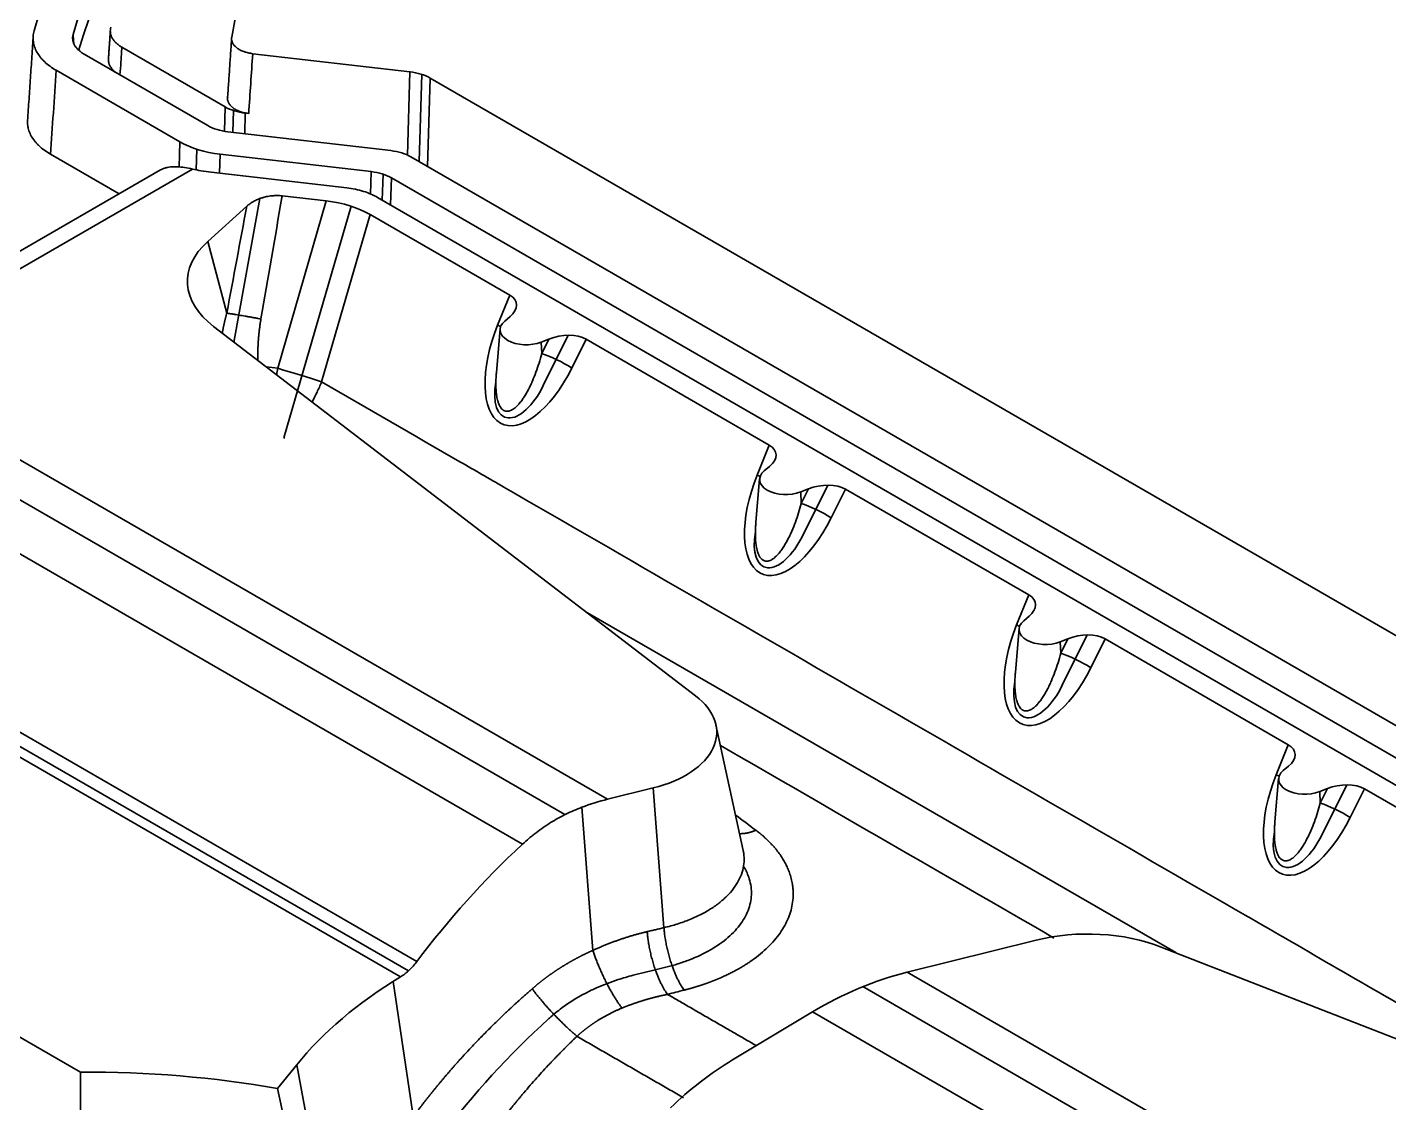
# Model space of a CAD drawing. Header units: millimetres. Extents: x 158 to 1533, y 732 to 1642.
# Drawn here: x 1150.2 to 1254.1, y 1422.8 to 1504.8 of the extents above; entities that cross this region are included whole.
import ezdxf

# ---------------------------------------------------------------- set-up
doc = ezdxf.new("R2010")
doc.units = ezdxf.units.MM
doc.layers.add('1', color=7, linetype='Continuous', true_color=0xffffff)

msp = doc.modelspace()

# ---------------------------------------------------------------- linework, layer by layer
at = {"layer": '1', "color": 7, "linetype": 'Continuous', "lineweight": 35}
for p, q in [((1165.349, 1498.737), (1157.47, 1503.286)), ((1154.594, 1502.753), (1164.024, 1497.308)), ((1179.452, 1501.409), (1167.455, 1502.794)), ((1161.893, 1496.077), (1152.461, 1501.523)), ((1179.258, 1495.06), (1179.452, 1501.409)), ((1180.344, 1501.218), (1180.14, 1494.568)), ((1180.991, 1500.934), (1180.785, 1494.196)), ((1268.332, 1450.507), (1180.991, 1500.934)), ((1165.292, 1496.872), (1165.349, 1498.737)), ((1165.945, 1496.789), (1165.996, 1498.453)), ((1166.887, 1498.261), (1166.839, 1496.686)), ((1167.147, 1498.231), (1166.887, 1498.261)), ((1161.834, 1494.148), (1161.893, 1496.077)), ((1165.563, 1496.833), (1177.988, 1495.398)), ((1157.257, 1492.104), (1152.028, 1495.123)), ((1163.14, 1493.93), (1163.188, 1495.509)), ((1164.97, 1495.126), (1164.926, 1493.674)), ((1176.502, 1493.795), (1164.97, 1495.126)), ((1179.526, 1494.923), (1272.235, 1441.397)), ((1160.424, 1493.932), (1135.068, 1479.293)), ((1162.866, 1493.989), (1137.068, 1479.095)), ((1174.631, 1492.553), (1164.292, 1493.747)), ((1176.449, 1492.086), (1176.502, 1493.795)), ((1177.393, 1493.603), (1177.332, 1491.624)), ((1178.04, 1493.319), (1177.977, 1491.252)), ((1268.813, 1440.911), (1178.04, 1493.319)), ((1168.007, 1491.745), (1166.035, 1480.912)), ((1173.065, 1491.557), (1169.7, 1491.945)), ((1266.504, 1440.141), (1176.981, 1491.827)), ((1166.999, 1491.158), (1164.025, 1488.471)), ((1169.359, 1478.793), (1173.065, 1491.557)), ((1174.959, 1491.156), (1169.832, 1473.498)), ((1172.707, 1477.758), (1176.413, 1490.522)), ((1187.066, 1484.371), (1176.413, 1490.522)), ((1164.025, 1488.471), (1165.471, 1482.999)), ((1186.14, 1482.08), (1187.066, 1484.371)), ((1187.09, 1482.736), (1186.681, 1482.395)), ((1164.458, 1481.988), (1201.244, 1453.804)), ((1186.329, 1481.796), (1186.045, 1478.483)), ((1189.461, 1480.79), (1190.052, 1481.026)), ((1189.501, 1479.916), (1189.461, 1480.79)), ((1189.501, 1479.916), (1190.052, 1481.026)), ((1191.524, 1481.311), (1189.624, 1477.478)), ((1192.884, 1481.012), (1191.795, 1478.815)), ((1206.865, 1472.94), (1192.884, 1481.012)), ((1137.068, 1479.095), (1194.532, 1445.918)), ((1154.307, 1425.101), (1062.922, 1477.862)), ((1134.64, 1477.443), (1191.277, 1444.744)), ((1188.03, 1442.488), (1131.845, 1474.927)), ((1169.896, 1473.462), (1169.832, 1473.498)), ((1205.939, 1470.649), (1206.865, 1472.94)), ((1206.889, 1471.305), (1206.48, 1470.964)), ((1206.128, 1470.365), (1205.844, 1467.052)), ((1209.26, 1469.359), (1209.851, 1469.595)), ((1209.3, 1468.485), (1209.26, 1469.359)), ((1209.3, 1468.485), (1209.851, 1469.595)), ((1211.324, 1469.88), (1209.423, 1466.047)), ((1212.683, 1469.581), (1211.594, 1467.384)), ((1226.664, 1461.51), (1212.683, 1469.581)), ((1123.069, 1466.408), (1179.983, 1433.548)), ((1178.719, 1432.363), (1121.741, 1465.259)), ((1179.33, 1432.824), (1122.374, 1465.707)), ((1225.738, 1459.218), (1226.664, 1461.51)), ((1237.874, 1434.215), (1192.987, 1460.13)), ((1226.688, 1459.874), (1226.279, 1459.533)), ((1225.927, 1458.934), (1225.643, 1455.621)), ((1229.059, 1457.928), (1229.65, 1458.164)), ((1229.099, 1457.054), (1229.059, 1457.928)), ((1229.099, 1457.054), (1229.65, 1458.164)), ((1231.123, 1458.449), (1229.222, 1454.616)), ((1232.482, 1458.151), (1231.393, 1455.953)), ((1246.463, 1450.079), (1232.482, 1458.151)), ((1204.882, 1441.998), (1202.792, 1451.6)), ((1245.537, 1447.787), (1246.463, 1450.079)), ((1246.487, 1448.443), (1246.078, 1448.102)), ((1245.726, 1447.503), (1245.442, 1444.19)), ((1198.01, 1446.78), (1194.532, 1445.918)), ((1198.825, 1436.12), (1198.01, 1446.78)), ((1248.858, 1446.497), (1249.449, 1446.733)), ((1248.898, 1445.623), (1248.858, 1446.497)), ((1248.898, 1445.623), (1249.449, 1446.733)), ((1250.922, 1447.018), (1249.021, 1443.185)), ((1252.281, 1446.72), (1251.192, 1444.522)), ((1264.243, 1439.813), (1252.281, 1446.72)), ((1193.408, 1434.389), (1192.573, 1445.309)), ((1217.374, 1432.73), (1227.222, 1435.17)), ((1236.772, 1434.645), (1260.778, 1425.262)), ((1198.17, 1432.91), (1199.065, 1433.132)), ((1217.374, 1432.73), (1255.697, 1410.604)), ((1179.662, 1421.925), (1178.178, 1432.028)), ((1253.375, 1408.891), (1213.999, 1431.624)), ((1204.061, 1426.031), (1210.17, 1429.705)), ((1250.962, 1406.155), (1210.17, 1429.705)), ((1170.806, 1425.659), (1169.355, 1423.862)), ((1172.606, 1415.977), (1170.806, 1425.659)), ((1154.307, 1384.432), (1154.307, 1425.101))]:
    msp.add_line(p, q, dxfattribs=at)
for centre, major_axis, ratio, start_param, end_param in [((1265.124, 1493.997), (-115.798, 0), 0.5773503, 4.8705875, 6.1249868), ((1265.124, 1493.997), (-112.783, 0), 0.5773503, 4.8706067, 6.1249676), ((1265.124, 1498.428), (99.748, 0), 0.5773503, 1.6684716, 3.0439173), ((1265.124, 1491.863), (112.646, 0), 0.5773503, 2.3684708, 2.9691496), ((1178.858, 1499.7), (3.016, 0.003), 0.577829, 0.7845657, 1.3717385), ((1167.482, 1499.97), (3.016, 0.003), 0.577829, 3.9261584, 4.5133312), ((1166.157, 1498.542), (3.016, 0.003), 0.577829, 3.9261584, 4.5133312), ((1166.16, 1498.544), (6.032, 0.007), 0.577829, 3.9261584, 4.5133312), ((1177.393, 1493.689), (3.016, 0.003), 0.577829, 0.7845657, 1.3717385), ((1175.907, 1492.086), (3.016, 0.003), 0.577829, 0.7845657, 1.3717385), ((1170.195, 1486.138), (8.403, 1.608), 0.6254397, 0.6264595, 1.1057762), ((1172.696, 1485.418), (10.228, 0.015), 0.5645217, 2.5817751, 3.7751771), ((1185.386, 1483.348), (2.186, 0.383), 0.5728276, 5.5002034, 6.8832955), ((1188.324, 1481.739), (-1.998, 0), 0.5773503, 5.6781592, 8.4590103), ((1189.198, 1480.962), (2.673, 6.436), 0.4669589, 1.5909203, 4.5703768), ((1184.981, 1482.348), (-1.854, 0.75), 0.1148888, 3.9178686, 4.084812), ((1191.112, 1480.042), (2.26, 0.351), 0.5393421, 0.5904773, 1.9735694), ((1175.698, 1474.062), (-2.317, 16.471), 0.5936304, 1.0600783, 1.0678323), ((1190.636, 1479.083), (1.792, -0.888), 0.1683723, 0.9540051, 2.3370972), ((1168.073, 1478.829), (7.683, -2.231), 0.0409081, 0.9352819, 1.4145986), ((1188.165, 1478.662), (1.494, 3.596), 0.4669589, 2.0176364, 4.5747308), ((1205.185, 1471.917), (2.186, 0.383), 0.5728276, 5.5002034, 6.8832955), ((1208.123, 1470.308), (-1.998, 0), 0.5773503, 5.6781592, 8.4590103), ((1208.997, 1469.531), (2.673, 6.436), 0.4669589, 1.5909203, 4.5703768), ((1204.78, 1470.917), (-1.854, 0.75), 0.1148888, 3.9178898, 4.084812), ((1210.911, 1468.611), (2.26, 0.351), 0.5393421, 0.5904773, 1.9735694), ((1210.435, 1467.652), (1.792, -0.888), 0.1683723, 0.9540051, 2.3370972), ((1207.964, 1467.231), (1.494, 3.596), 0.4669589, 2.0176366, 4.5747308), ((1224.984, 1460.486), (2.186, 0.383), 0.5728276, 5.5002034, 6.8832955), ((1227.922, 1458.877), (-1.998, 0), 0.5773503, 5.6781592, 8.4590103), ((1228.796, 1458.1), (2.673, 6.436), 0.4669589, 1.5909203, 4.5703768), ((1224.579, 1459.486), (-1.854, 0.75), 0.1148888, 3.9178898, 4.084812), ((1230.71, 1457.18), (2.26, 0.351), 0.5393421, 0.5904773, 1.9735694), ((1230.234, 1456.221), (1.792, -0.888), 0.1683723, 0.9540051, 2.3370972), ((1227.763, 1455.8), (1.494, 3.596), 0.4669589, 2.0176368, 4.5747308), ((1194.855, 1451.024), (8, 0), 0.5773503, 5.1177955, 6.9289571), ((1244.783, 1449.055), (2.186, 0.383), 0.5728276, 5.5002034, 6.8832955), ((1247.721, 1447.446), (-1.998, 0), 0.5773503, 5.6781592, 8.4590103), ((1248.595, 1446.669), (2.673, 6.436), 0.4669589, 1.5909203, 4.5703768), ((1244.378, 1448.055), (-1.854, 0.75), 0.1148888, 3.9178898, 4.084812), ((1250.509, 1445.749), (2.26, 0.351), 0.5393421, 0.5904773, 1.9735694), ((1196.546, 1432.508), (13.386, 7.831), 0.858409, 1.2402251, 1.3737785), ((1250.033, 1444.79), (1.792, -0.888), 0.1683723, 0.9540051, 2.3370972), ((1247.562, 1444.369), (1.494, 3.596), 0.4669589, 2.017637, 4.5747308), ((1213.228, 1418.543), (37.967, 31.275), 0.70403, 1.6567884, 1.9046712), ((1231.166, 1429.864), (10, 0), 0.5773503, 0.975661, 1.9762029), ((1215.361, 1421.645), (14.187, 8.23), 0.5841311, 1.1092284, 1.5979206), ((1210.312, 1415.023), (-43.589, 0), 0.5773503, 5.5231024, 5.846853), ((1209.215, 1413.763), (14.282, 11.764), 0.70403, 1.3627474, 1.6874191), ((1154.846, 1396.212), (50.04, 0), 0.5773503, 1.2766364, 1.5815802), ((1154.846, 1363.38), (-43.295, 245.285), 0.1022888, 4.9035816, 4.9434428)]:
    msp.add_ellipse(centre, major_axis=major_axis, ratio=ratio, start_param=start_param, end_param=end_param, dxfattribs=at)
for points, degree, knots in [([(1150.772, 1504.529), (1150.734, 1504.393), (1150.711, 1504.257), (1150.692, 1503.985), (1150.697, 1503.849), (1150.733, 1503.578), (1150.765, 1503.443), (1150.857, 1503.172), (1150.917, 1503.04), (1151.062, 1502.781), (1151.148, 1502.654), (1151.295, 1502.468), (1151.374, 1502.377), (1151.46, 1502.286), (1151.519, 1502.227), (1151.55, 1502.197), (1151.705, 1502.05), (1151.977, 1501.825), (1152.292, 1501.62), (1152.461, 1501.523)], 3, [0, 0, 0, 0, 0.125, 0.125, 0.25, 0.25, 0.375, 0.375, 0.5, 0.5, 0.625, 0.625, 0.6875, 0.71875, 0.71875, 0.75, 0.75, 0.875, 1, 1, 1, 1]), ([(1154.594, 1502.753), (1154.51, 1502.802), (1154.352, 1502.904), (1154.217, 1503.016), (1154.124, 1503.104), (1154.094, 1503.134), (1154.038, 1503.195), (1154.012, 1503.225), (1153.938, 1503.318), (1153.895, 1503.382), (1153.822, 1503.511), (1153.793, 1503.577), (1153.764, 1503.661), (1153.758, 1503.678), (1153.748, 1503.712), (1153.744, 1503.729), (1153.732, 1503.78), (1153.726, 1503.814), (1153.712, 1503.916), (1153.71, 1503.984), (1153.719, 1504.12), (1153.731, 1504.188), (1153.75, 1504.256)], 3, [0, 0, 0, 0, 0.125, 0.25, 0.25, 0.3125, 0.3125, 0.375, 0.375, 0.5, 0.5, 0.625, 0.625, 0.65625, 0.65625, 0.6875, 0.6875, 0.75, 0.75, 0.875, 0.875, 1, 1, 1, 1]), ([(1156.632, 1504.81), (1156.611, 1504.742), (1156.585, 1504.604), (1156.587, 1504.465), (1156.597, 1504.378), (1156.6, 1504.361), (1156.606, 1504.326), (1156.609, 1504.309), (1156.621, 1504.257), (1156.63, 1504.223), (1156.664, 1504.121), (1156.693, 1504.054), (1156.765, 1503.923), (1156.808, 1503.858), (1156.871, 1503.779), (1156.884, 1503.763), (1156.91, 1503.732), (1156.924, 1503.716), (1156.966, 1503.67), (1156.996, 1503.64), (1157.089, 1503.552), (1157.157, 1503.495), (1157.305, 1503.387), (1157.384, 1503.335), (1157.47, 1503.286)], 3, [0, 0, 0, 0, 0.125, 0.25, 0.25, 0.28125, 0.28125, 0.3125, 0.3125, 0.375, 0.375, 0.5, 0.5, 0.625, 0.625, 0.65625, 0.65625, 0.6875, 0.6875, 0.75, 0.75, 0.875, 0.875, 1, 1, 1, 1]), ([(1157.47, 1503.286), (1157.445, 1502.915), (1157.419, 1502.544), (1157.372, 1501.841), (1157.349, 1501.508), (1157.326, 1501.175)], 3, [0, 0, 0, 0, 0.5271544, 0.5271544, 1, 1, 1, 1]), ([(1165.851, 1504.044), (1165.845, 1504.008), (1165.841, 1503.972), (1165.841, 1503.919), (1165.841, 1503.901), (1165.844, 1503.865), (1165.846, 1503.847), (1165.859, 1503.759), (1165.881, 1503.689), (1165.93, 1503.587), (1165.949, 1503.553), (1165.993, 1503.486), (1166.018, 1503.453), (1166.099, 1503.358), (1166.162, 1503.297), (1166.254, 1503.226), (1166.273, 1503.212), (1166.312, 1503.184), (1166.332, 1503.171), (1166.394, 1503.131), (1166.437, 1503.106), (1166.572, 1503.033), (1166.669, 1502.99), (1166.799, 1502.942), (1166.826, 1502.933), (1166.88, 1502.916), (1166.907, 1502.907), (1166.989, 1502.883), (1167.045, 1502.868), (1167.215, 1502.829), (1167.333, 1502.808), (1167.455, 1502.794)], 3, [0, 0, 0, 0, 0.0625, 0.0625, 0.09375, 0.09375, 0.125, 0.125, 0.25, 0.25, 0.3125, 0.3125, 0.375, 0.375, 0.5, 0.5, 0.53125, 0.53125, 0.5625, 0.5625, 0.625, 0.625, 0.75, 0.75, 0.78125, 0.78125, 0.8125, 0.8125, 0.875, 0.875, 1, 1, 1, 1]), ([(1156.951, 1501.386), (1156.926, 1501.408), (1156.902, 1501.429), (1156.863, 1501.466), (1156.848, 1501.481), (1156.818, 1501.512), (1156.804, 1501.527), (1156.761, 1501.573), (1156.735, 1501.604), (1156.661, 1501.699), (1156.618, 1501.763), (1156.546, 1501.894), (1156.517, 1501.961), (1156.488, 1502.047), (1156.483, 1502.064), (1156.474, 1502.098), (1156.469, 1502.115), (1156.458, 1502.167), (1156.452, 1502.201), (1156.444, 1502.273), (1156.441, 1502.309), (1156.441, 1502.346)], 3, [0, 0, 0, 0, 0.075611, 0.075611, 0.1265963, 0.1265963, 0.1775816, 0.1775816, 0.2795522, 0.2795522, 0.4834935, 0.4834935, 0.6874347, 0.6874347, 0.73842, 0.73842, 0.7894053, 0.7894053, 0.891376, 0.891376, 1, 1, 1, 1]), ([(1167.455, 1502.794), (1167.403, 1502.03), (1167.351, 1501.265), (1167.249, 1499.744), (1167.198, 1498.988), (1167.147, 1498.231)], 3, [0, 0, 0, 0, 0.5027023, 0.5027023, 1, 1, 1, 1]), ([(1152.461, 1501.523), (1152.387, 1500.441), (1152.314, 1499.359), (1152.17, 1497.226), (1152.099, 1496.174), (1152.028, 1495.123)], 3, [0, 0, 0, 0, 0.5072087, 0.5072087, 1, 1, 1, 1]), ([(1167.147, 1498.231), (1167.086, 1498.238), (1167.026, 1498.247), (1166.937, 1498.262), (1166.908, 1498.268), (1166.849, 1498.28), (1166.82, 1498.286), (1166.678, 1498.319), (1166.569, 1498.351), (1166.44, 1498.398), (1166.414, 1498.408), (1166.364, 1498.429), (1166.339, 1498.439), (1166.265, 1498.472), (1166.218, 1498.495), (1166.084, 1498.567), (1166.002, 1498.62), (1165.911, 1498.691), (1165.893, 1498.705), (1165.858, 1498.735), (1165.842, 1498.75), (1165.794, 1498.796), (1165.764, 1498.827), (1165.684, 1498.922), (1165.64, 1498.988), (1165.599, 1499.073), (1165.591, 1499.091), (1165.577, 1499.126), (1165.571, 1499.143), (1165.555, 1499.195), (1165.546, 1499.23), (1165.53, 1499.336), (1165.531, 1499.407), (1165.542, 1499.478)], 3, [0, 0, 0, 0, 0.0625, 0.0625, 0.09375, 0.09375, 0.125, 0.125, 0.25, 0.25, 0.28125, 0.28125, 0.3125, 0.3125, 0.375, 0.375, 0.5, 0.5, 0.53125, 0.53125, 0.5625, 0.5625, 0.625, 0.625, 0.75, 0.75, 0.78125, 0.78125, 0.8125, 0.8125, 0.875, 0.875, 1, 1, 1, 1]), ([(1152.028, 1495.123), (1151.859, 1495.221), (1151.702, 1495.323), (1151.411, 1495.536), (1151.277, 1495.647), (1151.092, 1495.82), (1151.034, 1495.879), (1150.922, 1496), (1150.869, 1496.061), (1150.719, 1496.248), (1150.633, 1496.375), (1150.487, 1496.634), (1150.428, 1496.765), (1150.358, 1496.965), (1150.329, 1497.066), (1150.306, 1497.168), (1150.293, 1497.236), (1150.288, 1497.27), (1150.272, 1497.385), (1150.266, 1497.465), (1150.264, 1497.545)], 3, [0, 0, 0, 0, 0.1518027, 0.1518027, 0.3036053, 0.3036053, 0.3795066, 0.3795066, 0.455408, 0.455408, 0.6072106, 0.6072106, 0.7590133, 0.7590133, 0.8349146, 0.8728653, 0.8728653, 0.9108159, 0.9108159, 1, 1, 1, 1]), ([(1160.422, 1493.931), (1160.462, 1493.954), (1160.561, 1494.005), (1160.67, 1494.046), (1160.772, 1494.078), (1160.807, 1494.087), (1160.878, 1494.105), (1160.914, 1494.113), (1161.025, 1494.134), (1161.178, 1494.156), (1161.342, 1494.165), (1161.47, 1494.168), (1161.535, 1494.168), (1161.602, 1494.166), (1161.647, 1494.165), (1161.67, 1494.164), (1161.875, 1494.154), (1162.064, 1494.134), (1162.455, 1494.075), (1162.657, 1494.036), (1162.866, 1493.989)], 3, [0, 0, 0, 0, 0.0720932, 0.175194, 0.175194, 0.2267444, 0.2267444, 0.2782947, 0.2782947, 0.3813955, 0.4844962, 0.4844962, 0.5360466, 0.5618218, 0.5618218, 0.587597, 0.587597, 0.7937985, 0.7937985, 1, 1, 1, 1]), ([(1164.292, 1493.747), (1164.023, 1493.778), (1163.757, 1493.817), (1163.282, 1493.9), (1163.072, 1493.942), (1162.866, 1493.989)], 3, [0, 0, 0, 0, 0.5527989, 0.5527989, 1, 1, 1, 1]), ([(1169.7, 1491.945), (1169.567, 1491.96), (1169.435, 1491.968), (1169.235, 1491.969), (1169.168, 1491.967), (1169.068, 1491.962), (1169.035, 1491.96), (1168.968, 1491.955), (1168.935, 1491.952), (1168.769, 1491.935), (1168.64, 1491.914), (1168.452, 1491.875), (1168.39, 1491.861), (1168.298, 1491.837), (1168.268, 1491.828), (1168.207, 1491.811), (1168.177, 1491.802), (1168.03, 1491.755), (1167.918, 1491.714), (1167.757, 1491.645), (1167.705, 1491.62), (1167.603, 1491.57), (1167.553, 1491.544), (1167.408, 1491.463), (1167.318, 1491.406), (1167.15, 1491.286), (1167.072, 1491.224), (1166.999, 1491.158)], 3, [0, 0, 0, 0, 0.125, 0.125, 0.1875, 0.1875, 0.21875, 0.21875, 0.25, 0.25, 0.375, 0.375, 0.4375, 0.4375, 0.46875, 0.46875, 0.5, 0.5, 0.625, 0.625, 0.6875, 0.6875, 0.75, 0.75, 0.875, 0.875, 1, 1, 1, 1]), ([(1169.7, 1491.945), (1169.694, 1491.908), (1169.687, 1491.871), (1169.147, 1488.741), (1168.614, 1485.648), (1168.08, 1482.554)], 3, [0, 0, 0, 0, 0.0118278, 0.0118278, 1, 1, 1, 1]), ([(1174.631, 1492.553), (1175.073, 1492.502), (1175.502, 1492.414), (1176.297, 1492.168), (1176.662, 1492.011), (1176.981, 1491.827)], 3, [0, 0, 0, 0, 0.5, 0.5, 1, 1, 1, 1]), ([(1165.13, 1481.47), (1165.13, 1481.47), (1165.134, 1481.495), (1165.143, 1481.543), (1165.156, 1481.614), (1165.169, 1481.684), (1165.182, 1481.754), (1165.196, 1481.824), (1165.21, 1481.893), (1165.224, 1481.962), (1165.238, 1482.03), (1165.252, 1482.098), (1165.267, 1482.165), (1165.281, 1482.232), (1165.296, 1482.298), (1165.311, 1482.364), (1165.327, 1482.43), (1165.342, 1482.495), (1165.358, 1482.559), (1165.374, 1482.624), (1165.39, 1482.687), (1165.406, 1482.751), (1165.422, 1482.813), (1165.438, 1482.876), (1165.455, 1482.938), (1165.466, 1482.979), (1165.471, 1482.999)], 3, [0, 0, 0, 0, 0.0013512, 0.0476321, 0.0936524, 0.1394124, 0.1849119, 0.2301512, 0.2751301, 0.3198488, 0.3643073, 0.4085056, 0.4524439, 0.4961221, 0.5395404, 0.5826988, 0.6255973, 0.668236, 0.7106149, 0.7527342, 0.7945938, 0.8361939, 0.8775345, 0.9186157, 0.9594375, 1, 1, 1, 1]), ([(1168.08, 1482.554), (1167.924, 1481.649), (1167.868, 1480.696), (1167.829, 1480.042), (1167.838, 1479.387)], 2, [0, 0, 0, 0.5690104, 0.5690104, 1, 1, 1]), ([(1186.048, 1478.517), (1186.038, 1478.403), (1186.029, 1478.289), (1186.018, 1478.108), (1186.015, 1478.042), (1186.009, 1477.909), (1186.007, 1477.842), (1186.003, 1477.64), (1186.003, 1477.506), (1186.011, 1477.238), (1186.019, 1477.104), (1186.038, 1476.902), (1186.046, 1476.835), (1186.064, 1476.701), (1186.075, 1476.635), (1186.1, 1476.503), (1186.114, 1476.438), (1186.138, 1476.34), (1186.147, 1476.308), (1186.166, 1476.244), (1186.176, 1476.212), (1186.208, 1476.118), (1186.232, 1476.056), (1186.273, 1475.968), (1186.287, 1475.939), (1186.318, 1475.883), (1186.334, 1475.855), (1186.386, 1475.776), (1186.424, 1475.729), (1186.476, 1475.676), (1186.487, 1475.666), (1186.509, 1475.646), (1186.52, 1475.637), (1186.554, 1475.611), (1186.6, 1475.579), (1186.649, 1475.556), (1186.686, 1475.542), (1186.699, 1475.537), (1186.724, 1475.53), (1186.737, 1475.526), (1186.801, 1475.512), (1186.852, 1475.509), (1186.916, 1475.514), (1186.929, 1475.515), (1186.955, 1475.518), (1186.993, 1475.525), (1187.03, 1475.534), (1187.103, 1475.556), (1187.151, 1475.576), (1187.221, 1475.612), (1187.245, 1475.624), (1187.29, 1475.651), (1187.313, 1475.666), (1187.379, 1475.71), (1187.422, 1475.743), (1187.506, 1475.811), (1187.547, 1475.848), (1187.627, 1475.924), (1187.666, 1475.964), (1187.723, 1476.027), (1187.742, 1476.048), (1187.779, 1476.09), (1187.798, 1476.112), (1187.852, 1476.177), (1187.888, 1476.222), (1187.992, 1476.358), (1188.058, 1476.453), (1188.185, 1476.646), (1188.246, 1476.746), (1188.364, 1476.949), (1188.421, 1477.052), (1188.532, 1477.263), (1188.585, 1477.37), (1188.663, 1477.534), (1188.688, 1477.589), (1188.738, 1477.699), (1188.763, 1477.755), (1188.884, 1478.034), (1188.974, 1478.262), (1189.143, 1478.723), (1189.222, 1478.958), (1189.369, 1479.433), (1189.438, 1479.673), (1189.501, 1479.916)], 3, [0, 0, 0, 0, 0.0363465, 0.0363465, 0.0572955, 0.0572955, 0.0782445, 0.0782445, 0.1201424, 0.1201424, 0.1620404, 0.1620404, 0.1829894, 0.1829894, 0.2039384, 0.2039384, 0.2248874, 0.2248874, 0.2353619, 0.2353619, 0.2458364, 0.2458364, 0.2667854, 0.2667854, 0.2772599, 0.2772599, 0.2877344, 0.2877344, 0.3086834, 0.3086834, 0.3139206, 0.3139206, 0.3191578, 0.3191578, 0.3296323, 0.3401068, 0.3401068, 0.3453441, 0.3453441, 0.3505813, 0.3505813, 0.3715303, 0.3715303, 0.3767676, 0.3767676, 0.3820048, 0.3924793, 0.3924793, 0.4134283, 0.4134283, 0.4239028, 0.4239028, 0.4343773, 0.4343773, 0.4553263, 0.4553263, 0.4762753, 0.4762753, 0.4972243, 0.4972243, 0.5076988, 0.5076988, 0.5181732, 0.5181732, 0.5391222, 0.5391222, 0.5810202, 0.5810202, 0.6229182, 0.6229182, 0.6648162, 0.6648162, 0.7067141, 0.7067141, 0.7276631, 0.7276631, 0.7486121, 0.7486121, 0.8324081, 0.8324081, 0.916204, 0.916204, 1, 1, 1, 1]), ([(1171.989, 1476.232), (1172.117, 1476.475), (1172.24, 1476.721), (1172.48, 1477.23), (1172.597, 1477.492), (1172.707, 1477.758)], 3, [0, 0, 0, 0, 0.4903485, 0.4903485, 1, 1, 1, 1]), ([(1172.707, 1477.758), (1176.225, 1475.727), (1179.742, 1473.697), (1184.376, 1471.021), (1185.492, 1470.377), (1205.464, 1458.846), (1224.32, 1447.96), (1247.89, 1434.351), (1252.604, 1431.63), (1257.318, 1428.908)], 3, [0, 0, 0, 0, 0.1247157, 0.1247157, 0.1642848, 0.1642848, 0.832857, 0.832857, 1, 1, 1, 1]), ([(1205.847, 1467.086), (1205.837, 1466.972), (1205.828, 1466.858), (1205.817, 1466.677), (1205.814, 1466.611), (1205.808, 1466.478), (1205.806, 1466.411), (1205.802, 1466.209), (1205.802, 1466.075), (1205.81, 1465.807), (1205.818, 1465.673), (1205.837, 1465.471), (1205.845, 1465.404), (1205.863, 1465.27), (1205.874, 1465.204), (1205.899, 1465.072), (1205.913, 1465.007), (1205.937, 1464.909), (1205.946, 1464.877), (1205.965, 1464.813), (1205.975, 1464.781), (1206.007, 1464.687), (1206.031, 1464.625), (1206.072, 1464.537), (1206.086, 1464.508), (1206.117, 1464.452), (1206.133, 1464.424), (1206.185, 1464.345), (1206.223, 1464.298), (1206.275, 1464.245), (1206.286, 1464.235), (1206.308, 1464.215), (1206.319, 1464.206), (1206.353, 1464.18), (1206.399, 1464.148), (1206.448, 1464.125), (1206.485, 1464.111), (1206.498, 1464.106), (1206.523, 1464.099), (1206.536, 1464.095), (1206.6, 1464.081), (1206.651, 1464.078), (1206.715, 1464.083), (1206.728, 1464.084), (1206.754, 1464.087), (1206.792, 1464.094), (1206.829, 1464.103), (1206.902, 1464.125), (1206.95, 1464.145), (1207.02, 1464.181), (1207.044, 1464.193), (1207.089, 1464.22), (1207.112, 1464.235), (1207.178, 1464.279), (1207.221, 1464.312), (1207.305, 1464.38), (1207.346, 1464.417), (1207.426, 1464.493), (1207.465, 1464.533), (1207.522, 1464.596), (1207.541, 1464.617), (1207.578, 1464.659), (1207.597, 1464.681), (1207.651, 1464.746), (1207.687, 1464.791), (1207.791, 1464.927), (1207.857, 1465.022), (1207.984, 1465.215), (1208.045, 1465.315), (1208.163, 1465.518), (1208.22, 1465.621), (1208.331, 1465.832), (1208.384, 1465.939), (1208.462, 1466.103), (1208.487, 1466.158), (1208.537, 1466.268), (1208.562, 1466.324), (1208.683, 1466.603), (1208.773, 1466.831), (1208.942, 1467.292), (1209.021, 1467.527), (1209.168, 1468.002), (1209.237, 1468.242), (1209.3, 1468.485)], 3, [0, 0, 0, 0, 0.0363465, 0.0363465, 0.0572955, 0.0572955, 0.0782445, 0.0782445, 0.1201424, 0.1201424, 0.1620404, 0.1620404, 0.1829894, 0.1829894, 0.2039384, 0.2039384, 0.2248874, 0.2248874, 0.2353619, 0.2353619, 0.2458364, 0.2458364, 0.2667854, 0.2667854, 0.2772599, 0.2772599, 0.2877344, 0.2877344, 0.3086833, 0.3086833, 0.3139206, 0.3139206, 0.3191578, 0.3191578, 0.3296323, 0.3401068, 0.3401068, 0.3453441, 0.3453441, 0.3505813, 0.3505813, 0.3715303, 0.3715303, 0.3767676, 0.3767676, 0.3820048, 0.3924793, 0.3924793, 0.4134283, 0.4134283, 0.4239028, 0.4239028, 0.4343773, 0.4343773, 0.4553263, 0.4553263, 0.4762753, 0.4762753, 0.4972243, 0.4972243, 0.5076987, 0.5076987, 0.5181732, 0.5181732, 0.5391222, 0.5391222, 0.5810202, 0.5810202, 0.6229182, 0.6229182, 0.6648162, 0.6648162, 0.7067141, 0.7067141, 0.7276631, 0.7276631, 0.7486121, 0.7486121, 0.8324081, 0.8324081, 0.916204, 0.916204, 1, 1, 1, 1]), ([(1225.646, 1455.655), (1225.636, 1455.541), (1225.627, 1455.427), (1225.616, 1455.246), (1225.613, 1455.18), (1225.607, 1455.047), (1225.605, 1454.98), (1225.601, 1454.778), (1225.601, 1454.644), (1225.609, 1454.376), (1225.617, 1454.242), (1225.636, 1454.04), (1225.644, 1453.973), (1225.662, 1453.839), (1225.673, 1453.773), (1225.698, 1453.641), (1225.712, 1453.576), (1225.736, 1453.478), (1225.745, 1453.446), (1225.764, 1453.382), (1225.774, 1453.35), (1225.806, 1453.256), (1225.83, 1453.194), (1225.871, 1453.106), (1225.885, 1453.077), (1225.916, 1453.021), (1225.932, 1452.993), (1225.984, 1452.914), (1226.022, 1452.867), (1226.074, 1452.814), (1226.085, 1452.804), (1226.107, 1452.784), (1226.118, 1452.775), (1226.152, 1452.749), (1226.198, 1452.717), (1226.247, 1452.694), (1226.284, 1452.68), (1226.297, 1452.675), (1226.322, 1452.668), (1226.335, 1452.664), (1226.399, 1452.65), (1226.45, 1452.647), (1226.514, 1452.652), (1226.527, 1452.653), (1226.553, 1452.656), (1226.591, 1452.663), (1226.628, 1452.672), (1226.701, 1452.694), (1226.749, 1452.714), (1226.819, 1452.75), (1226.843, 1452.762), (1226.888, 1452.789), (1226.911, 1452.804), (1226.977, 1452.848), (1227.02, 1452.881), (1227.104, 1452.949), (1227.145, 1452.986), (1227.225, 1453.062), (1227.264, 1453.102), (1227.321, 1453.165), (1227.34, 1453.186), (1227.377, 1453.228), (1227.396, 1453.25), (1227.45, 1453.315), (1227.486, 1453.36), (1227.59, 1453.496), (1227.656, 1453.591), (1227.783, 1453.784), (1227.844, 1453.884), (1227.962, 1454.087), (1228.019, 1454.19), (1228.13, 1454.401), (1228.183, 1454.508), (1228.261, 1454.672), (1228.286, 1454.727), (1228.336, 1454.837), (1228.361, 1454.893), (1228.482, 1455.172), (1228.572, 1455.4), (1228.741, 1455.862), (1228.82, 1456.096), (1228.967, 1456.571), (1229.036, 1456.811), (1229.099, 1457.054)], 3, [0, 0, 0, 0, 0.0363465, 0.0363465, 0.0572955, 0.0572955, 0.0782445, 0.0782445, 0.1201424, 0.1201424, 0.1620404, 0.1620404, 0.1829894, 0.1829894, 0.2039384, 0.2039384, 0.2248874, 0.2248874, 0.2353619, 0.2353619, 0.2458364, 0.2458364, 0.2667854, 0.2667854, 0.2772599, 0.2772599, 0.2877344, 0.2877344, 0.3086833, 0.3086833, 0.3139206, 0.3139206, 0.3191578, 0.3191578, 0.3296323, 0.3401068, 0.3401068, 0.3453441, 0.3453441, 0.3505813, 0.3505813, 0.3715303, 0.3715303, 0.3767676, 0.3767676, 0.3820048, 0.3924793, 0.3924793, 0.4134283, 0.4134283, 0.4239028, 0.4239028, 0.4343773, 0.4343773, 0.4553263, 0.4553263, 0.4762753, 0.4762753, 0.4972243, 0.4972243, 0.5076987, 0.5076987, 0.5181732, 0.5181732, 0.5391222, 0.5391222, 0.5810202, 0.5810202, 0.6229182, 0.6229182, 0.6648162, 0.6648162, 0.7067141, 0.7067141, 0.7276631, 0.7276631, 0.7486121, 0.7486121, 0.8324081, 0.8324081, 0.916204, 0.916204, 1, 1, 1, 1]), ([(1192.573, 1445.309), (1192.155, 1445.151), (1191.747, 1444.975), (1190.95, 1444.583), (1190.561, 1444.368), (1189.802, 1443.898), (1189.432, 1443.643), (1188.982, 1443.3), (1188.893, 1443.23), (1188.716, 1443.087), (1188.627, 1443.014), (1188.366, 1442.794), (1188.196, 1442.643), (1188.03, 1442.488)], 3, [0, 0, 0, 0, 0.25, 0.25, 0.5, 0.5, 0.75, 0.75, 0.8125, 0.8125, 0.875, 0.875, 1, 1, 1, 1]), ([(1245.445, 1444.224), (1245.435, 1444.11), (1245.426, 1443.996), (1245.415, 1443.815), (1245.412, 1443.749), (1245.406, 1443.616), (1245.404, 1443.549), (1245.4, 1443.347), (1245.4, 1443.213), (1245.408, 1442.945), (1245.416, 1442.811), (1245.435, 1442.609), (1245.443, 1442.542), (1245.461, 1442.408), (1245.472, 1442.342), (1245.497, 1442.21), (1245.511, 1442.145), (1245.535, 1442.047), (1245.544, 1442.015), (1245.563, 1441.951), (1245.573, 1441.919), (1245.605, 1441.825), (1245.629, 1441.763), (1245.67, 1441.675), (1245.684, 1441.646), (1245.715, 1441.59), (1245.731, 1441.562), (1245.783, 1441.483), (1245.821, 1441.436), (1245.873, 1441.383), (1245.884, 1441.373), (1245.906, 1441.353), (1245.917, 1441.344), (1245.951, 1441.318), (1245.997, 1441.286), (1246.046, 1441.263), (1246.083, 1441.249), (1246.096, 1441.244), (1246.121, 1441.237), (1246.134, 1441.233), (1246.198, 1441.219), (1246.249, 1441.216), (1246.313, 1441.221), (1246.326, 1441.222), (1246.352, 1441.225), (1246.39, 1441.232), (1246.427, 1441.241), (1246.5, 1441.263), (1246.548, 1441.283), (1246.618, 1441.319), (1246.642, 1441.331), (1246.687, 1441.358), (1246.71, 1441.373), (1246.776, 1441.417), (1246.819, 1441.45), (1246.903, 1441.518), (1246.944, 1441.555), (1247.024, 1441.631), (1247.063, 1441.671), (1247.12, 1441.734), (1247.139, 1441.755), (1247.176, 1441.797), (1247.195, 1441.819), (1247.249, 1441.884), (1247.285, 1441.929), (1247.389, 1442.065), (1247.455, 1442.16), (1247.582, 1442.353), (1247.643, 1442.453), (1247.761, 1442.656), (1247.818, 1442.759), (1247.929, 1442.97), (1247.982, 1443.077), (1248.06, 1443.241), (1248.085, 1443.296), (1248.135, 1443.406), (1248.16, 1443.462), (1248.281, 1443.741), (1248.371, 1443.969), (1248.54, 1444.431), (1248.619, 1444.665), (1248.766, 1445.14), (1248.835, 1445.38), (1248.898, 1445.623)], 3, [0, 0, 0, 0, 0.0363465, 0.0363465, 0.0572955, 0.0572955, 0.0782445, 0.0782445, 0.1201424, 0.1201424, 0.1620404, 0.1620404, 0.1829894, 0.1829894, 0.2039384, 0.2039384, 0.2248874, 0.2248874, 0.2353619, 0.2353619, 0.2458364, 0.2458364, 0.2667854, 0.2667854, 0.2772599, 0.2772599, 0.2877344, 0.2877344, 0.3086833, 0.3086833, 0.3139206, 0.3139206, 0.3191578, 0.3191578, 0.3296323, 0.3401068, 0.3401068, 0.3453441, 0.3453441, 0.3505813, 0.3505813, 0.3715303, 0.3715303, 0.3767676, 0.3767676, 0.3820048, 0.3924793, 0.3924793, 0.4134283, 0.4134283, 0.4239028, 0.4239028, 0.4343773, 0.4343773, 0.4553263, 0.4553263, 0.4762753, 0.4762753, 0.4972243, 0.4972243, 0.5076987, 0.5076987, 0.5181732, 0.5181732, 0.5391222, 0.5391222, 0.5810202, 0.5810202, 0.6229182, 0.6229182, 0.6648162, 0.6648162, 0.7067141, 0.7067141, 0.7276631, 0.7276631, 0.7486121, 0.7486121, 0.8324081, 0.8324081, 0.916204, 0.916204, 1, 1, 1, 1]), ([(1205.838, 1443.555), (1205.86, 1443.538), (1205.904, 1443.505), (1205.97, 1443.454), (1206.035, 1443.403), (1206.099, 1443.352), (1206.163, 1443.301), (1206.226, 1443.249), (1206.288, 1443.197), (1206.35, 1443.144), (1206.411, 1443.091), (1206.471, 1443.038), (1206.531, 1442.984), (1206.59, 1442.93), (1206.648, 1442.876), (1206.755, 1442.775), (1206.905, 1442.627), (1207.092, 1442.429), (1207.27, 1442.228), (1207.471, 1441.983), (1207.688, 1441.693), (1207.909, 1441.355), (1208.104, 1441.013), (1208.271, 1440.665), (1208.423, 1440.283), (1208.55, 1439.867), (1208.631, 1439.467), (1208.675, 1439.116), (1208.692, 1438.814), (1208.688, 1438.411), (1208.635, 1437.909), (1208.492, 1437.31), (1208.27, 1436.718), (1207.972, 1436.137), (1207.598, 1435.571), (1207.151, 1435.022), (1206.633, 1434.494), (1206.047, 1433.989), (1205.532, 1433.611), (1205.128, 1433.344), (1204.86, 1433.177), (1204.584, 1433.014), (1204.299, 1432.856), (1204.007, 1432.702), (1203.707, 1432.553), (1203.401, 1432.409), (1203.175, 1432.309), (1203.037, 1432.25), (1202.987, 1432.229), (1202.937, 1432.208), (1202.887, 1432.187), (1202.837, 1432.167), (1202.787, 1432.146), (1202.736, 1432.126), (1202.686, 1432.105), (1202.635, 1432.085), (1202.584, 1432.065), (1202.533, 1432.045), (1202.482, 1432.026), (1202.431, 1432.006), (1202.379, 1431.986), (1202.327, 1431.967), (1202.276, 1431.948), (1202.224, 1431.929), (1202.172, 1431.91), (1202.119, 1431.891), (1202.067, 1431.872), (1202.015, 1431.854), (1201.962, 1431.835), (1201.909, 1431.817), (1201.856, 1431.799), (1201.803, 1431.781), (1201.75, 1431.763), (1201.696, 1431.745), (1201.643, 1431.727), (1201.589, 1431.71), (1201.535, 1431.693), (1201.481, 1431.675), (1201.427, 1431.658), (1201.373, 1431.641), (1201.318, 1431.624), (1201.264, 1431.608), (1201.209, 1431.591), (1201.154, 1431.575), (1201.099, 1431.558), (1201.044, 1431.542), (1200.988, 1431.526), (1200.933, 1431.51), (1200.877, 1431.494), (1200.821, 1431.479), (1200.765, 1431.463), (1200.709, 1431.448), (1200.653, 1431.432), (1200.597, 1431.417), (1200.54, 1431.402), (1200.483, 1431.387), (1200.427, 1431.373), (1200.389, 1431.363), (1200.37, 1431.358)], 3, [0, 0, 0, 0, 0.0043506, 0.0087048, 0.0130628, 0.0174249, 0.0217914, 0.0261627, 0.0305389, 0.0349204, 0.0393075, 0.0437004, 0.0480995, 0.052505, 0.0569172, 0.0613363, 0.0768953, 0.0924418, 0.1079883, 0.1235475, 0.1484912, 0.1733607, 0.1982072, 0.2230822, 0.2480371, 0.2792016, 0.3104291, 0.3312711, 0.3520743, 0.3728684, 0.414577, 0.4561733, 0.4978968, 0.5396835, 0.5813571, 0.623157, 0.6650488, 0.7068311, 0.7487444, 0.7644497, 0.7801563, 0.7958767, 0.8116236, 0.827383, 0.843118, 0.8588412, 0.8745653, 0.8770208, 0.8794757, 0.8819301, 0.8843838, 0.8868372, 0.88929, 0.8917425, 0.8941947, 0.8966466, 0.8990982, 0.9015496, 0.9040009, 0.9064521, 0.9089033, 0.9113545, 0.9138057, 0.916257, 0.9187084, 0.92116, 0.9236119, 0.9260641, 0.9285166, 0.9309695, 0.9334228, 0.9358766, 0.9383309, 0.9407858, 0.9432414, 0.9456976, 0.9481545, 0.9506122, 0.9530707, 0.95553, 0.9579903, 0.9604515, 0.9629138, 0.9653771, 0.9678415, 0.970307, 0.9727737, 0.9752417, 0.977711, 0.9801816, 0.9826535, 0.9851269, 0.9876018, 0.9900782, 0.9925562, 0.9950358, 0.997517, 1, 1, 1, 1]), ([(1198.825, 1436.12), (1199.174, 1436.203), (1199.515, 1436.296), (1200.176, 1436.505), (1200.495, 1436.62), (1201.11, 1436.871), (1201.404, 1437.006), (1201.964, 1437.295), (1202.229, 1437.449), (1202.728, 1437.773), (1202.961, 1437.943), (1203.391, 1438.297), (1203.589, 1438.481), (1203.945, 1438.862), (1204.105, 1439.057), (1204.384, 1439.459), (1204.503, 1439.664), (1204.7, 1440.08), (1204.778, 1440.292), (1204.891, 1440.719), (1204.926, 1440.934), (1204.953, 1441.366), (1204.945, 1441.582), (1204.904, 1441.884), (1204.888, 1441.97), (1204.87, 1442.056)], 3, [0, 0, 0, 0, 0.0877097, 0.0877097, 0.1754194, 0.1754194, 0.263129, 0.263129, 0.3508387, 0.3508387, 0.4385484, 0.4385484, 0.5262581, 0.5262581, 0.6139677, 0.6139677, 0.7016774, 0.7016774, 0.7893871, 0.7893871, 0.8770968, 0.8770968, 0.9648064, 0.9648064, 1, 1, 1, 1]), ([(1204.9, 1440.81), (1205.064, 1440.54), (1205.195, 1440.264), (1205.429, 1439.59), (1205.499, 1439.183), (1205.5, 1438.38), (1205.433, 1437.982), (1205.23, 1437.388), (1205.145, 1437.19), (1204.943, 1436.805), (1204.826, 1436.616), (1204.429, 1436.061), (1204.102, 1435.705), (1203.323, 1435.03), (1202.879, 1434.718), (1201.885, 1434.144), (1201.347, 1433.89), (1200.482, 1433.556), (1200.184, 1433.453), (1199.612, 1433.276), (1199.34, 1433.2), (1199.065, 1433.132)], 3, [0, 0, 0, 0, 0.0933978, 0.0933978, 0.2242558, 0.2242558, 0.3551138, 0.3551138, 0.4205428, 0.4205428, 0.4859718, 0.4859718, 0.6168297, 0.6168297, 0.7476877, 0.7476877, 0.8785457, 0.8785457, 0.9439747, 0.9439747, 1, 1, 1, 1]), ([(1178.719, 1432.363), (1178.831, 1432.43), (1178.942, 1432.507), (1179.081, 1432.613), (1179.108, 1432.635), (1179.164, 1432.68), (1179.191, 1432.702), (1179.273, 1432.772), (1179.327, 1432.82), (1179.486, 1432.969), (1179.59, 1433.076), (1179.791, 1433.302), (1179.889, 1433.421), (1179.983, 1433.548)], 3, [0, 0, 0, 0, 0.25, 0.25, 0.3125, 0.3125, 0.375, 0.375, 0.5, 0.5, 0.75, 0.75, 1, 1, 1, 1]), ([(1188.773, 1431.453), (1188.789, 1431.467), (1188.821, 1431.495), (1188.87, 1431.537), (1188.918, 1431.579), (1188.967, 1431.62), (1189.016, 1431.662), (1189.066, 1431.703), (1189.115, 1431.744), (1189.165, 1431.785), (1189.214, 1431.825), (1189.264, 1431.866), (1189.314, 1431.906), (1189.364, 1431.946), (1189.414, 1431.986), (1189.465, 1432.026), (1189.515, 1432.066), (1189.566, 1432.105), (1189.617, 1432.144), (1189.668, 1432.183), (1189.719, 1432.222), (1189.77, 1432.261), (1189.821, 1432.3), (1189.873, 1432.338), (1189.924, 1432.376), (1189.976, 1432.414), (1190.028, 1432.452), (1190.08, 1432.49), (1190.133, 1432.527), (1190.185, 1432.564), (1190.237, 1432.602), (1190.29, 1432.639), (1190.343, 1432.675), (1190.396, 1432.712), (1190.449, 1432.748), (1190.502, 1432.785), (1190.556, 1432.821), (1190.609, 1432.857), (1190.663, 1432.892), (1190.717, 1432.928), (1190.771, 1432.963), (1190.825, 1432.998), (1190.879, 1433.033), (1190.933, 1433.068), (1190.988, 1433.103), (1191.043, 1433.137), (1191.098, 1433.171), (1191.153, 1433.206), (1191.208, 1433.239), (1191.263, 1433.273), (1191.318, 1433.307), (1191.374, 1433.34), (1191.43, 1433.373), (1191.485, 1433.406), (1191.541, 1433.439), (1191.597, 1433.472), (1191.654, 1433.504), (1191.71, 1433.536), (1191.767, 1433.568), (1191.823, 1433.6), (1191.88, 1433.632), (1191.937, 1433.663), (1191.994, 1433.695), (1192.052, 1433.726), (1192.109, 1433.757), (1192.167, 1433.787), (1192.224, 1433.818), (1192.282, 1433.848), (1192.34, 1433.879), (1192.398, 1433.909), (1192.456, 1433.938), (1192.515, 1433.968), (1192.573, 1433.997), (1192.632, 1434.027), (1192.691, 1434.056), (1192.75, 1434.085), (1192.809, 1434.113), (1192.868, 1434.142), (1192.928, 1434.17), (1192.987, 1434.198), (1193.047, 1434.226), (1193.107, 1434.254), (1193.166, 1434.281), (1193.227, 1434.309), (1193.287, 1434.336), (1193.347, 1434.363), (1193.388, 1434.38), (1193.408, 1434.389)], 3, [0, 0, 0, 0, 0.0115756, 0.0231529, 0.0347319, 0.0463128, 0.0578956, 0.0694804, 0.0810675, 0.0926568, 0.1042485, 0.1158427, 0.1274394, 0.1390389, 0.1506411, 0.1622463, 0.1738545, 0.1854658, 0.1970803, 0.2086981, 0.2203194, 0.2319442, 0.2435726, 0.2552048, 0.2668409, 0.2784809, 0.2901249, 0.3017731, 0.3134256, 0.3250824, 0.3367437, 0.3484096, 0.3600801, 0.3717555, 0.3834357, 0.3951209, 0.4068111, 0.4185066, 0.4302073, 0.4419135, 0.4536251, 0.4653423, 0.4770652, 0.4887939, 0.5005285, 0.5122691, 0.5240158, 0.5357687, 0.5475278, 0.5592934, 0.5710655, 0.5828441, 0.5946294, 0.6064215, 0.6182205, 0.6300265, 0.6418396, 0.6536599, 0.6654874, 0.6773223, 0.6891647, 0.7010146, 0.7128722, 0.7247376, 0.7366108, 0.7484919, 0.7603812, 0.7722785, 0.7841841, 0.796098, 0.8080204, 0.8199513, 0.8318908, 0.843839, 0.855796, 0.8677618, 0.8797367, 0.8917207, 0.9037138, 0.9157162, 0.9277279, 0.9397491, 0.9517799, 0.9638202, 0.9758703, 0.9879302, 1, 1, 1, 1]), ([(1193.726, 1431.549), (1194.252, 1431.779), (1194.787, 1431.982), (1195.704, 1432.281), (1196.086, 1432.392), (1197.036, 1432.632), (1197.603, 1432.767), (1198.169, 1432.911)], 3, [0, 0, 0, 0, 0.3633419, 0.3633419, 0.620699, 0.620699, 1, 1, 1, 1]), ([(1190.01, 1429.155), (1190.035, 1429.177), (1190.059, 1429.199), (1190.393, 1429.495), (1190.712, 1429.754), (1191.699, 1430.485), (1192.398, 1430.912), (1193.33, 1431.371), (1193.527, 1431.462), (1193.726, 1431.548)], 3, [0, 0, 0, 0, 0.0221838, 0.0221838, 0.2992175, 0.2992175, 0.8532849, 0.8532849, 1, 1, 1, 1]), ([(1180.035, 1422.151), (1180.077, 1422.206), (1180.16, 1422.316), (1180.287, 1422.481), (1180.415, 1422.648), (1180.546, 1422.817), (1180.679, 1422.987), (1180.814, 1423.158), (1180.951, 1423.331), (1181.091, 1423.505), (1181.232, 1423.681), (1181.376, 1423.858), (1181.522, 1424.036), (1181.67, 1424.215), (1181.821, 1424.396), (1181.974, 1424.578), (1182.13, 1424.762), (1182.287, 1424.947), (1182.448, 1425.133), (1182.61, 1425.32), (1182.775, 1425.508), (1182.943, 1425.698), (1183.113, 1425.889), (1183.285, 1426.081), (1183.578, 1426.404), (1184.013, 1426.875), (1184.611, 1427.507), (1185.274, 1428.187), (1185.815, 1428.723), (1186.204, 1429.101), (1186.415, 1429.304), (1186.619, 1429.499), (1186.816, 1429.686), (1187.006, 1429.864), (1187.189, 1430.033), (1187.364, 1430.195), (1187.532, 1430.349), (1187.692, 1430.494), (1187.844, 1430.632), (1187.988, 1430.761), (1188.124, 1430.883), (1188.252, 1430.997), (1188.372, 1431.103), (1188.484, 1431.201), (1188.588, 1431.292), (1188.683, 1431.375), (1188.744, 1431.428), (1188.773, 1431.453)], 3, [0, 0, 0, 0, 0.0164989, 0.0331755, 0.05003, 0.0670626, 0.0842734, 0.1016626, 0.1192305, 0.1369771, 0.1549026, 0.1730073, 0.1912913, 0.2097549, 0.2283981, 0.2472212, 0.2662244, 0.2854079, 0.3047718, 0.3243164, 0.3440419, 0.3639484, 0.3840362, 0.4043055, 0.4247565, 0.4867747, 0.5547125, 0.6285925, 0.7084397, 0.7319719, 0.7546464, 0.776462, 0.7974177, 0.8175124, 0.8367451, 0.8551149, 0.8726209, 0.8892621, 0.9050378, 0.9199473, 0.9339896, 0.9471643, 0.9594705, 0.9709077, 0.9814754, 0.991173, 1, 1, 1, 1]), ([(1199.1, 1431.033), (1199.058, 1431.025), (1198.975, 1431.008), (1198.85, 1430.982), (1198.725, 1430.955), (1198.599, 1430.927), (1198.473, 1430.898), (1198.347, 1430.868), (1198.22, 1430.836), (1198.092, 1430.804), (1197.965, 1430.771), (1197.837, 1430.737), (1197.727, 1430.707), (1197.636, 1430.682), (1197.564, 1430.661), (1197.493, 1430.641), (1197.421, 1430.62), (1197.35, 1430.599), (1197.279, 1430.577), (1197.209, 1430.556), (1197.139, 1430.534), (1197.069, 1430.512), (1197, 1430.49), (1196.931, 1430.468), (1196.862, 1430.445), (1196.794, 1430.423), (1196.726, 1430.4), (1196.658, 1430.377), (1196.591, 1430.354), (1196.524, 1430.331), (1196.457, 1430.307), (1196.391, 1430.283), (1196.325, 1430.26), (1196.26, 1430.236), (1196.195, 1430.212), (1196.13, 1430.187), (1196.065, 1430.163), (1196.001, 1430.139), (1195.938, 1430.114), (1195.874, 1430.089), (1195.811, 1430.064), (1195.749, 1430.039), (1195.686, 1430.014), (1195.645, 1429.997), (1195.624, 1429.989)], 3, [0, 0, 0, 0, 0.0353142, 0.0707701, 0.1063672, 0.1421051, 0.1779833, 0.214001, 0.2501579, 0.2864532, 0.3228864, 0.3594566, 0.3961634, 0.4168766, 0.4375094, 0.4580616, 0.4785329, 0.4989232, 0.5192322, 0.5394596, 0.5596054, 0.5796693, 0.5996511, 0.6195507, 0.6393677, 0.6591021, 0.6787537, 0.6983223, 0.7178076, 0.7372097, 0.7565282, 0.775763, 0.794914, 0.813981, 0.8329639, 0.8518624, 0.8706766, 0.8894061, 0.908051, 0.926611, 0.945086, 0.9634759, 0.9817806, 1, 1, 1, 1]), ([(1195.624, 1429.989), (1195.591, 1429.975), (1195.524, 1429.948), (1195.424, 1429.905), (1195.324, 1429.862), (1195.226, 1429.817), (1195.127, 1429.772), (1195.029, 1429.727), (1194.932, 1429.68), (1194.835, 1429.633), (1194.739, 1429.584), (1194.643, 1429.535), (1194.547, 1429.485), (1194.453, 1429.434), (1194.358, 1429.383), (1194.265, 1429.33), (1194.172, 1429.277), (1194.079, 1429.223), (1193.987, 1429.168), (1193.896, 1429.113), (1193.821, 1429.066), (1193.762, 1429.029), (1193.72, 1429.002), (1193.677, 1428.975), (1193.635, 1428.947), (1193.592, 1428.919), (1193.55, 1428.892), (1193.508, 1428.864), (1193.466, 1428.835), (1193.425, 1428.807), (1193.383, 1428.778), (1193.341, 1428.749), (1193.3, 1428.721), (1193.259, 1428.691), (1193.218, 1428.662), (1193.176, 1428.633), (1193.136, 1428.603), (1193.095, 1428.573), (1193.054, 1428.543), (1193.014, 1428.513), (1192.973, 1428.482), (1192.933, 1428.452), (1192.893, 1428.421), (1192.853, 1428.39), (1192.813, 1428.359), (1192.773, 1428.328), (1192.734, 1428.296), (1192.694, 1428.264), (1192.655, 1428.233), (1192.615, 1428.201), (1192.576, 1428.168), (1192.537, 1428.136), (1192.499, 1428.104), (1192.46, 1428.071), (1192.421, 1428.038), (1192.383, 1428.005), (1192.345, 1427.972), (1192.307, 1427.938), (1192.269, 1427.905), (1192.231, 1427.871), (1192.206, 1427.848), (1192.193, 1427.837)], 3, [0, 0, 0, 0, 0.0267527, 0.0534753, 0.0801683, 0.1068323, 0.1334677, 0.1600749, 0.1866544, 0.2132067, 0.2397323, 0.2662315, 0.2927049, 0.3191527, 0.3455756, 0.371974, 0.3983481, 0.4246985, 0.4510256, 0.4773298, 0.5036115, 0.5160271, 0.528442, 0.5408562, 0.5532697, 0.5656826, 0.5780948, 0.5905065, 0.6029177, 0.6153284, 0.6277386, 0.6401484, 0.6525578, 0.6649669, 0.6773757, 0.6897842, 0.7021925, 0.7146005, 0.7270084, 0.7394161, 0.7518237, 0.7642313, 0.7766388, 0.7890463, 0.8014538, 0.8138613, 0.826269, 0.8386767, 0.8510846, 0.8634927, 0.8759009, 0.8883094, 0.9007181, 0.9131271, 0.9255364, 0.937946, 0.950356, 0.9627663, 0.9751771, 0.9875883, 1, 1, 1, 1]), ([(1192.193, 1427.837), (1192.144, 1427.79), (1192.046, 1427.696), (1191.899, 1427.553), (1191.752, 1427.41), (1191.605, 1427.266), (1191.458, 1427.121), (1191.312, 1426.975), (1191.166, 1426.828), (1191.02, 1426.68), (1190.875, 1426.532), (1190.729, 1426.383), (1190.584, 1426.232), (1190.439, 1426.081), (1190.294, 1425.929), (1190.15, 1425.777), (1189.882, 1425.492), (1189.495, 1425.073), (1188.994, 1424.517), (1188.501, 1423.955), (1188.156, 1423.551), (1187.953, 1423.308), (1187.887, 1423.23), (1187.821, 1423.151), (1187.756, 1423.072), (1187.69, 1422.994), (1187.625, 1422.915), (1187.56, 1422.836), (1187.496, 1422.757), (1187.431, 1422.678), (1187.367, 1422.598), (1187.302, 1422.519), (1187.238, 1422.44), (1187.174, 1422.36), (1187.111, 1422.281), (1187.047, 1422.201), (1186.984, 1422.122), (1186.921, 1422.042), (1186.858, 1421.962), (1186.795, 1421.882), (1186.732, 1421.802), (1186.67, 1421.722), (1186.607, 1421.642), (1186.545, 1421.562), (1186.483, 1421.482), (1186.421, 1421.401), (1186.36, 1421.321), (1186.298, 1421.24), (1186.237, 1421.16), (1186.176, 1421.079), (1186.115, 1420.998), (1186.054, 1420.917), (1185.994, 1420.836), (1185.934, 1420.755), (1185.873, 1420.674), (1185.813, 1420.593), (1185.753, 1420.512), (1185.694, 1420.43), (1185.634, 1420.349), (1185.575, 1420.268), (1185.516, 1420.186), (1185.457, 1420.104), (1185.398, 1420.023), (1185.339, 1419.941), (1185.281, 1419.859), (1185.223, 1419.777), (1185.165, 1419.695), (1185.107, 1419.613), (1185.049, 1419.53), (1184.991, 1419.448), (1184.934, 1419.366), (1184.877, 1419.283), (1184.82, 1419.201), (1184.763, 1419.118), (1184.706, 1419.036), (1184.649, 1418.953), (1184.593, 1418.87), (1184.537, 1418.787), (1184.5, 1418.732), (1184.481, 1418.704)], 3, [0, 0, 0, 0, 0.0167773, 0.0335996, 0.0504672, 0.0673805, 0.0843399, 0.1013458, 0.1183984, 0.1354982, 0.1526456, 0.1698407, 0.1870841, 0.204376, 0.2217168, 0.2391067, 0.2565463, 0.3186711, 0.3807915, 0.4429234, 0.5050826, 0.5136385, 0.5221929, 0.5307458, 0.5392971, 0.547847, 0.5563956, 0.5649427, 0.5734885, 0.5820331, 0.5905764, 0.5991185, 0.6076594, 0.6161992, 0.624738, 0.6332757, 0.6418124, 0.6503481, 0.658883, 0.667417, 0.6759501, 0.6844824, 0.693014, 0.7015449, 0.7100751, 0.7186047, 0.7271337, 0.7356622, 0.7441902, 0.7527177, 0.7612447, 0.7697714, 0.7782978, 0.7868239, 0.7953497, 0.8038753, 0.8124007, 0.820926, 0.8294512, 0.8379764, 0.8465015, 0.8550267, 0.863552, 0.8720774, 0.8806029, 0.8891286, 0.8976546, 0.9061808, 0.9147074, 0.9232344, 0.9317617, 0.9402895, 0.9488178, 0.9573466, 0.965876, 0.974406, 0.9829366, 0.9914679, 1, 1, 1, 1])]:
    msp.add_open_spline(points, degree=degree, knots=knots, dxfattribs=at)
for points, degree in [([(1153.75, 1504.256), (1153.765, 1504.036), (1153.78, 1503.817), (1153.796, 1503.597)], 3), ([(1156.59, 1504.53), (1156.44, 1502.325)], 1), ([(1150.701, 1504.005), (1150.261, 1497.491)], 1), ([(1165.845, 1504.008), (1165.531, 1499.358)], 1), ([(1165.471, 1482.999), (1165.981, 1485.719), (1166.49, 1488.438), (1166.999, 1491.158)], 3), ([(1168.499, 1478.892), (1168.785, 1478.859), (1169.072, 1478.826), (1169.359, 1478.793)], 3), ([(1169.283, 1478.298), (1169.309, 1478.462), (1169.334, 1478.627), (1169.359, 1478.793)], 3), ([(1228.576, 1435.333), (1220.096, 1440.228), (1211.617, 1445.124), (1203.137, 1450.019)], 3), ([(1204.292, 1444.71), (1204.807, 1444.325), (1205.322, 1443.94), (1205.838, 1443.555)], 3), ([(1193.408, 1434.389), (1195.43, 1435.319), (1197.547, 1435.819)], 2), ([(1197.547, 1435.819), (1198.825, 1436.12)], 1), ([(1200.37, 1431.358), (1199.946, 1431.25), (1199.523, 1431.141), (1199.1, 1431.033)], 3), ([(1199.1, 1431.033), (1205.875, 1427.122)], 1), ([(1181.889, 1420.267), (1184.263, 1423.43), (1186.992, 1426.418), (1190.01, 1429.155)], 3), ([(1192.193, 1427.837), (1200.312, 1423.15)], 1)]:
    msp.add_open_spline(points, degree=degree, dxfattribs=at)
for points, weights in [([(1165.471, 1482.999), (1166.391, 1482.869), (1168.08, 1482.554)], [1, 0.834344312411, 1]), ([(1204.574, 1443.295), (1205.174, 1443.266), (1205.838, 1443.555)], [0.897704713031, 0.924465257577, 1]), ([(1197.547, 1435.819), (1197.777, 1432.813), (1199.1, 1431.033)], [1, 0.766044443117, 1]), ([(1198.825, 1436.12), (1199.053, 1433.129), (1200.37, 1431.358)], [1, 0.766044443119, 1]), ([(1193.408, 1434.389), (1194.236, 1431.796), (1195.624, 1429.989)], [1, 0.790876668668, 1]), ([(1188.773, 1431.453), (1190.286, 1429.431), (1192.193, 1427.837)], [1, 0.796818643193, 1])]:
    msp.add_rational_spline(points, weights, degree=2, dxfattribs=at)

doc.saveas('drawing.dxf')
